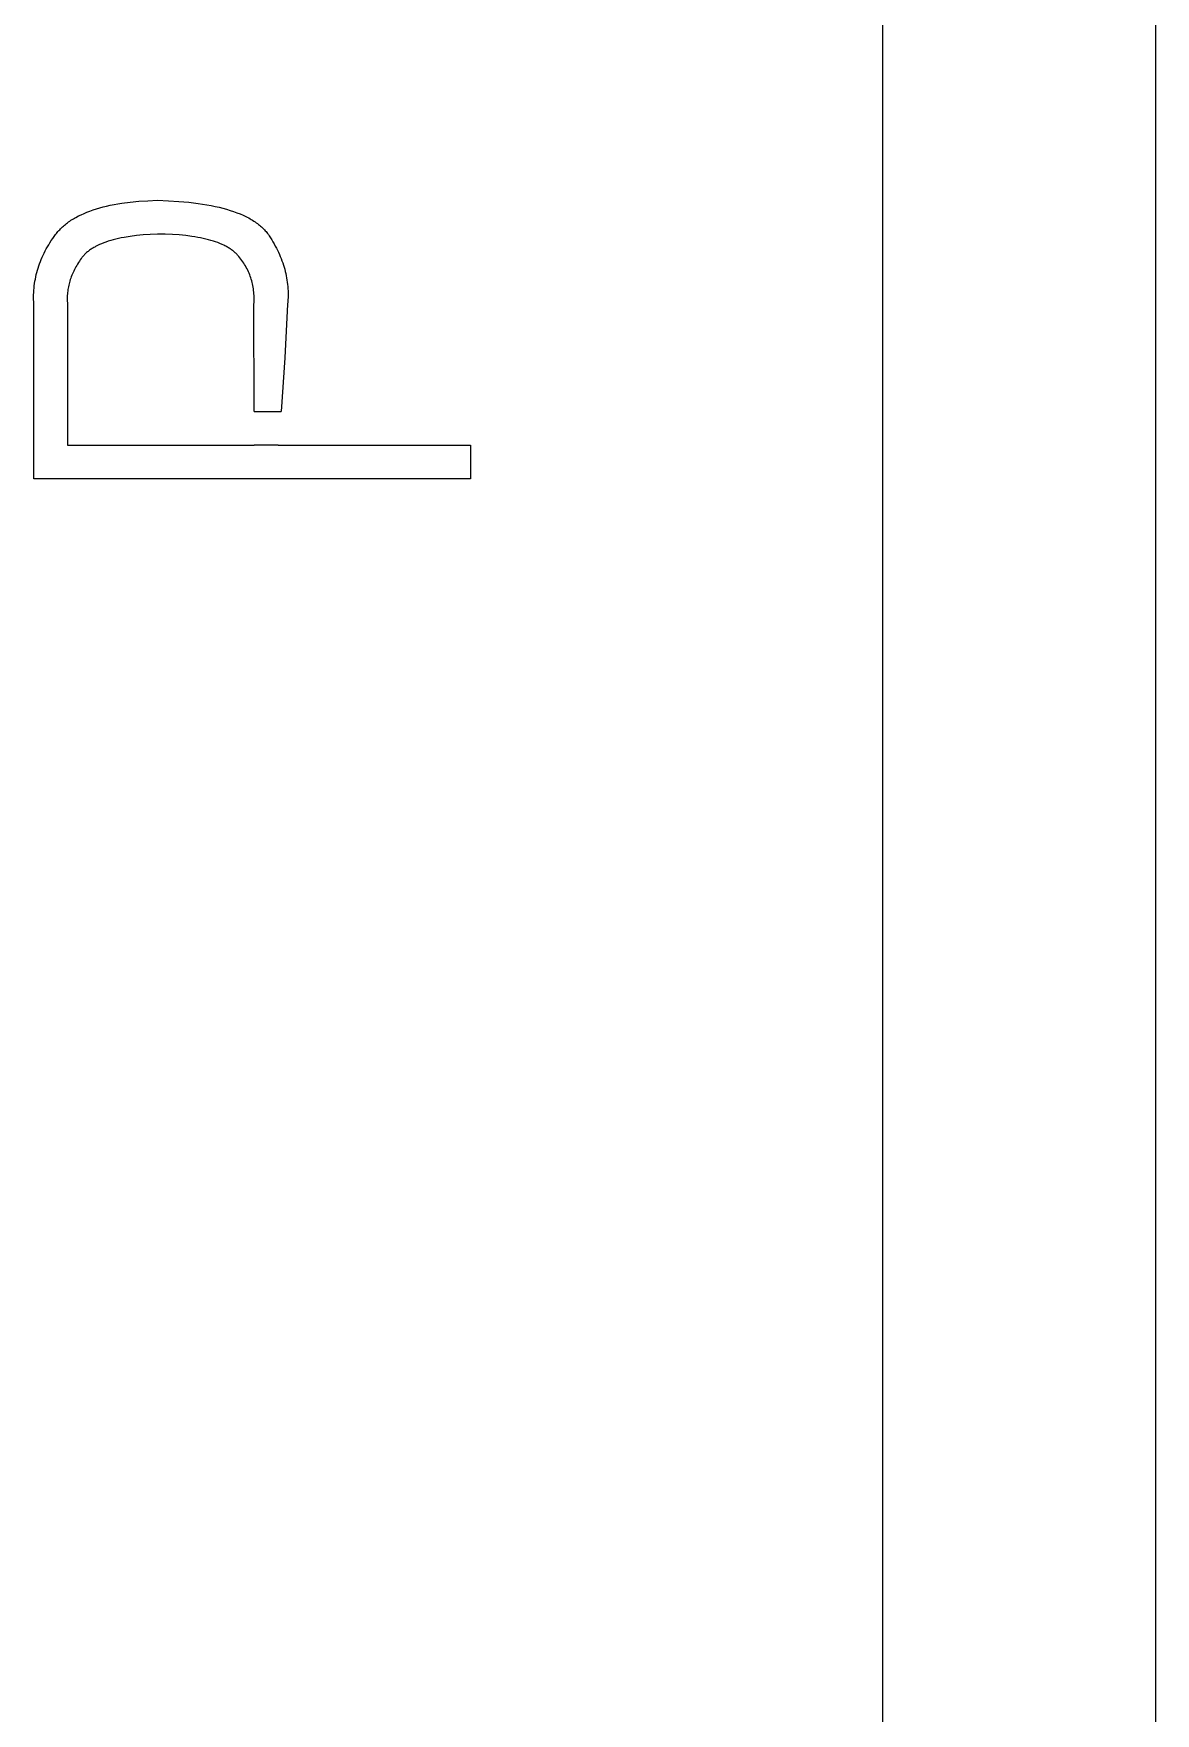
# Model space of a CAD drawing. Header units: millimetres. Extents: x -962 to 3068, y -237 to 2578.
# Drawn here: x 274.5 to 409.3, y 1383.7 to 1585.8 of the extents above; entities that cross this region are included whole.
import ezdxf

# ---------------------------------------------------------------- set-up
doc = ezdxf.new("R2010")
doc.units = ezdxf.units.MM
doc.header["$MEASUREMENT"] = 0
doc.layers.add('Domyślny', color=7, linetype='Continuous', true_color=0x000000)
doc.layers.add('Utwórz2D linie widoczne', color=7, linetype='Continuous', true_color=0x000000)

msp = doc.modelspace()

# ---------------------------------------------------------------- linework, layer by layer
at = {"layer": 'Domyślny'}
msp.add_line((376.51, 1980.8), (376.51, 1218.4), dxfattribs=at)
at = {"layer": 'Utwórz2D linie widoczne'}
for p, q in [((409.34, 1980.8), (409.34, 1218.4)), ((280.18, 1563.97), (280.52, 1564.13)), ((280.52, 1564.13), (280.87, 1564.27)), ((280.87, 1564.27), (281.23, 1564.41)), ((281.23, 1564.41), (281.61, 1564.54)), ((281.61, 1564.54), (282, 1564.67)), ((282, 1564.67), (282.4, 1564.79)), ((282.4, 1564.79), (282.81, 1564.9)), ((282.81, 1564.9), (283.24, 1565)), ((283.24, 1565), (283.68, 1565.1)), ((283.68, 1565.1), (284.13, 1565.19)), ((284.13, 1565.19), (284.6, 1565.27)), ((284.6, 1565.27), (285.08, 1565.35)), ((285.08, 1565.35), (286.07, 1565.48)), ((286.07, 1565.48), (287.11, 1565.58)), ((287.11, 1565.58), (288.21, 1565.65)), ((288.21, 1565.65), (289.35, 1565.7)), ((289.35, 1565.7), (290.67, 1565.65)), ((290.67, 1565.65), (291.92, 1565.57)), ((291.92, 1565.57), (293.11, 1565.46)), ((293.11, 1565.46), (294.23, 1565.33)), ((294.23, 1565.33), (294.77, 1565.25)), ((294.77, 1565.25), (295.29, 1565.16)), ((295.29, 1565.16), (295.8, 1565.07)), ((295.8, 1565.07), (296.29, 1564.97)), ((296.29, 1564.97), (296.76, 1564.86)), ((296.76, 1564.86), (297.22, 1564.74)), ((297.22, 1564.74), (297.66, 1564.62)), ((297.66, 1564.62), (298.09, 1564.49)), ((298.09, 1564.49), (298.5, 1564.36)), ((298.5, 1564.36), (298.9, 1564.21)), ((298.9, 1564.21), (299.28, 1564.06)), ((277.38, 1561.93), (277.48, 1562.05)), ((277.48, 1562.05), (277.59, 1562.16)), ((277.59, 1562.16), (277.7, 1562.27)), ((277.7, 1562.27), (277.81, 1562.38)), ((277.81, 1562.38), (277.92, 1562.49)), ((277.92, 1562.49), (278.04, 1562.6)), ((278.04, 1562.6), (278.16, 1562.7)), ((278.16, 1562.7), (278.28, 1562.8)), ((278.28, 1562.8), (278.41, 1562.9)), ((278.41, 1562.9), (278.54, 1563)), ((278.54, 1563), (278.67, 1563.1)), ((278.67, 1563.1), (278.81, 1563.19)), ((278.81, 1563.19), (278.95, 1563.29)), ((278.95, 1563.29), (279.09, 1563.38)), ((279.09, 1563.38), (279.24, 1563.47)), ((279.24, 1563.47), (279.38, 1563.56)), ((279.38, 1563.56), (279.54, 1563.64)), ((279.54, 1563.64), (279.85, 1563.81)), ((279.85, 1563.81), (280.18, 1563.97)), ((299.28, 1564.06), (299.64, 1563.9)), ((299.64, 1563.9), (299.99, 1563.74)), ((299.99, 1563.74), (300.15, 1563.65)), ((300.15, 1563.65), (300.32, 1563.57)), ((300.32, 1563.57), (300.48, 1563.48)), ((300.48, 1563.48), (300.63, 1563.39)), ((300.63, 1563.39), (300.79, 1563.29)), ((300.79, 1563.29), (300.94, 1563.2)), ((300.94, 1563.2), (301.08, 1563.1)), ((301.08, 1563.1), (301.22, 1563)), ((301.22, 1563), (301.36, 1562.91)), ((301.36, 1562.91), (301.49, 1562.8)), ((301.49, 1562.8), (301.62, 1562.7)), ((301.62, 1562.7), (301.74, 1562.6)), ((301.74, 1562.6), (301.86, 1562.49)), ((301.86, 1562.49), (301.98, 1562.38)), ((301.98, 1562.38), (302.09, 1562.27)), ((302.09, 1562.27), (302.2, 1562.16)), ((302.2, 1562.16), (302.3, 1562.04)), ((275.98, 1559.86), (276.12, 1560.11)), ((276.12, 1560.11), (276.27, 1560.35)), ((276.27, 1560.35), (276.42, 1560.6)), ((276.42, 1560.6), (276.58, 1560.85)), ((276.58, 1560.85), (276.75, 1561.09)), ((276.75, 1561.09), (276.92, 1561.34)), ((276.92, 1561.34), (277.1, 1561.58)), ((277.1, 1561.58), (277.19, 1561.7)), ((277.19, 1561.7), (277.28, 1561.82)), ((277.28, 1561.82), (277.38, 1561.93)), ((281.8, 1560.08), (281.69, 1560.02)), ((281.91, 1560.14), (281.8, 1560.08)), ((282.14, 1560.26), (281.91, 1560.14)), ((282.38, 1560.37), (282.14, 1560.26)), ((282.63, 1560.48), (282.38, 1560.37)), ((282.89, 1560.59), (282.63, 1560.48)), ((283.16, 1560.68), (282.89, 1560.59)), ((283.44, 1560.78), (283.16, 1560.68)), ((283.73, 1560.87), (283.44, 1560.78)), ((284.03, 1560.95), (283.73, 1560.87)), ((284.35, 1561.03), (284.03, 1560.95)), ((284.67, 1561.11), (284.35, 1561.03)), ((285, 1561.18), (284.67, 1561.11)), ((285.35, 1561.24), (285, 1561.18)), ((286.07, 1561.36), (285.35, 1561.24)), ((286.83, 1561.46), (286.07, 1561.36)), ((287.63, 1561.54), (286.83, 1561.46)), ((288.48, 1561.6), (287.63, 1561.54)), ((289.36, 1561.64), (288.48, 1561.6)), ((290.27, 1561.62), (289.36, 1561.64)), ((291.14, 1561.58), (290.27, 1561.62)), ((291.97, 1561.53), (291.14, 1561.58)), ((292.75, 1561.45), (291.97, 1561.53)), ((293.5, 1561.36), (292.75, 1561.45)), ((293.85, 1561.3), (293.5, 1561.36)), ((294.2, 1561.24), (293.85, 1561.3)), ((294.54, 1561.18), (294.2, 1561.24)), ((294.86, 1561.11), (294.54, 1561.18)), ((295.18, 1561.04), (294.86, 1561.11)), ((295.49, 1560.96), (295.18, 1561.04)), ((295.78, 1560.88), (295.49, 1560.96)), ((296.07, 1560.79), (295.78, 1560.88)), ((296.34, 1560.7), (296.07, 1560.79)), ((296.61, 1560.61), (296.34, 1560.7)), ((296.86, 1560.51), (296.61, 1560.61)), ((297.11, 1560.4), (296.86, 1560.51)), ((297.34, 1560.29), (297.11, 1560.4)), ((297.45, 1560.23), (297.34, 1560.29)), ((297.57, 1560.18), (297.45, 1560.23)), ((297.67, 1560.12), (297.57, 1560.18)), ((297.78, 1560.06), (297.67, 1560.12)), ((297.88, 1559.99), (297.78, 1560.06)), ((302.3, 1562.04), (302.4, 1561.93)), ((302.4, 1561.93), (302.5, 1561.81)), ((302.5, 1561.81), (302.59, 1561.69)), ((302.59, 1561.69), (302.68, 1561.57)), ((302.68, 1561.57), (302.77, 1561.44)), ((302.77, 1561.44), (302.93, 1561.2)), ((302.93, 1561.2), (303.09, 1560.95)), ((303.09, 1560.95), (303.24, 1560.7)), ((303.24, 1560.7), (303.38, 1560.45)), ((303.38, 1560.45), (303.52, 1560.2)), ((303.52, 1560.2), (303.65, 1559.94)), ((275.08, 1557.81), (275.17, 1558.07)), ((275.17, 1558.07), (275.27, 1558.33)), ((275.27, 1558.33), (275.37, 1558.59)), ((275.37, 1558.59), (275.48, 1558.84)), ((275.48, 1558.84), (275.6, 1559.1)), ((275.6, 1559.1), (275.72, 1559.35)), ((275.72, 1559.35), (275.85, 1559.6)), ((275.85, 1559.6), (275.98, 1559.86)), ((279.74, 1558.03), (279.64, 1557.87)), ((279.85, 1558.2), (279.74, 1558.03)), ((279.96, 1558.37), (279.85, 1558.2)), ((280.07, 1558.54), (279.96, 1558.37)), ((280.19, 1558.71), (280.07, 1558.54)), ((280.25, 1558.79), (280.19, 1558.71)), ((280.31, 1558.87), (280.25, 1558.79)), ((280.38, 1558.95), (280.31, 1558.87)), ((280.45, 1559.03), (280.38, 1558.95)), ((280.52, 1559.11), (280.45, 1559.03)), ((280.59, 1559.19), (280.52, 1559.11)), ((280.67, 1559.26), (280.59, 1559.19)), ((280.75, 1559.34), (280.67, 1559.26)), ((280.83, 1559.41), (280.75, 1559.34)), ((280.92, 1559.48), (280.83, 1559.41)), ((281, 1559.55), (280.92, 1559.48)), ((281.09, 1559.62), (281, 1559.55)), ((281.19, 1559.69), (281.09, 1559.62)), ((281.28, 1559.76), (281.19, 1559.69)), ((281.38, 1559.83), (281.28, 1559.76)), ((281.48, 1559.89), (281.38, 1559.83)), ((281.58, 1559.96), (281.48, 1559.89)), ((281.69, 1560.02), (281.58, 1559.96)), ((297.98, 1559.93), (297.88, 1559.99)), ((298.08, 1559.87), (297.98, 1559.93)), ((298.18, 1559.8), (298.08, 1559.87)), ((298.27, 1559.74), (298.18, 1559.8)), ((298.36, 1559.67), (298.27, 1559.74)), ((298.45, 1559.6), (298.36, 1559.67)), ((298.53, 1559.53), (298.45, 1559.6)), ((298.61, 1559.46), (298.53, 1559.53)), ((298.69, 1559.39), (298.61, 1559.46)), ((298.77, 1559.32), (298.69, 1559.39)), ((298.85, 1559.24), (298.77, 1559.32)), ((298.92, 1559.17), (298.85, 1559.24)), ((298.99, 1559.09), (298.92, 1559.17)), ((299.12, 1558.93), (298.99, 1559.09)), ((299.25, 1558.78), (299.12, 1558.93)), ((299.38, 1558.62), (299.25, 1558.78)), ((299.5, 1558.46), (299.38, 1558.62)), ((299.61, 1558.29), (299.5, 1558.46)), ((299.72, 1558.13), (299.61, 1558.29)), ((299.83, 1557.96), (299.72, 1558.13)), ((303.65, 1559.94), (303.78, 1559.69)), ((303.78, 1559.69), (303.9, 1559.44)), ((303.9, 1559.44), (304.01, 1559.19)), ((304.01, 1559.19), (304.12, 1558.93)), ((304.12, 1558.93), (304.23, 1558.68)), ((304.23, 1558.68), (304.32, 1558.42)), ((304.32, 1558.42), (304.41, 1558.17)), ((304.41, 1558.17), (304.5, 1557.91)), ((274.62, 1555.96), (274.67, 1556.22)), ((274.67, 1556.22), (274.72, 1556.49)), ((274.72, 1556.49), (274.78, 1556.76)), ((274.78, 1556.76), (274.85, 1557.02)), ((274.85, 1557.02), (274.92, 1557.29)), ((274.92, 1557.29), (275, 1557.55)), ((275, 1557.55), (275.08, 1557.81)), ((278.82, 1555.99), (278.77, 1555.82)), ((278.87, 1556.16), (278.82, 1555.99)), ((278.93, 1556.33), (278.87, 1556.16)), ((278.99, 1556.51), (278.93, 1556.33)), ((279.06, 1556.68), (278.99, 1556.51)), ((279.13, 1556.85), (279.06, 1556.68)), ((279.2, 1557.02), (279.13, 1556.85)), ((279.28, 1557.19), (279.2, 1557.02)), ((279.37, 1557.36), (279.28, 1557.19)), ((279.45, 1557.53), (279.37, 1557.36)), ((279.55, 1557.7), (279.45, 1557.53)), ((279.64, 1557.87), (279.55, 1557.7)), ((299.93, 1557.8), (299.83, 1557.96)), ((300.03, 1557.63), (299.93, 1557.8)), ((300.12, 1557.45), (300.03, 1557.63)), ((300.21, 1557.28), (300.12, 1557.45)), ((300.29, 1557.1), (300.21, 1557.28)), ((300.37, 1556.93), (300.29, 1557.1)), ((300.44, 1556.75), (300.37, 1556.93)), ((300.51, 1556.57), (300.44, 1556.75)), ((300.57, 1556.38), (300.51, 1556.57)), ((300.63, 1556.2), (300.57, 1556.38)), ((300.68, 1556.01), (300.63, 1556.2)), ((300.73, 1555.82), (300.68, 1556.01)), ((304.5, 1557.91), (304.58, 1557.66)), ((304.58, 1557.66), (304.65, 1557.4)), ((304.65, 1557.4), (304.72, 1557.14)), ((304.72, 1557.14), (304.78, 1556.88)), ((304.78, 1556.88), (304.83, 1556.62)), ((304.83, 1556.62), (304.88, 1556.36)), ((304.88, 1556.36), (304.92, 1556.1)), ((304.92, 1556.1), (304.96, 1555.84)), ((274.46, 1554.32), (274.47, 1554.59)), ((274.46, 1554.04), (274.46, 1554.32)), ((274.46, 1553.76), (274.46, 1554.04)), ((274.47, 1554.59), (274.49, 1554.87)), ((274.49, 1554.87), (274.51, 1555.14)), ((274.51, 1555.14), (274.54, 1555.41)), ((274.54, 1555.41), (274.58, 1555.69)), ((274.58, 1555.69), (274.62, 1555.96)), ((278.51, 1554.25), (278.5, 1554.08)), ((278.5, 1554.08), (278.5, 1553.9)), ((278.52, 1554.43), (278.51, 1554.25)), ((278.54, 1554.6), (278.52, 1554.43)), ((278.56, 1554.78), (278.54, 1554.6)), ((278.58, 1554.95), (278.56, 1554.78)), ((278.61, 1555.13), (278.58, 1554.95)), ((278.64, 1555.3), (278.61, 1555.13)), ((278.68, 1555.47), (278.64, 1555.3)), ((278.72, 1555.65), (278.68, 1555.47)), ((278.77, 1555.82), (278.72, 1555.65)), ((300.78, 1555.63), (300.73, 1555.82)), ((300.82, 1555.44), (300.78, 1555.63)), ((300.85, 1555.24), (300.82, 1555.44)), ((300.88, 1555.05), (300.85, 1555.24)), ((300.91, 1554.85), (300.88, 1555.05)), ((300.93, 1554.65), (300.91, 1554.85)), ((300.95, 1554.45), (300.93, 1554.65)), ((300.96, 1554.24), (300.95, 1554.45)), ((300.96, 1554.04), (300.96, 1554.24)), ((300.97, 1553.83), (300.96, 1554.04)), ((304.96, 1555.84), (304.99, 1555.58)), ((304.99, 1555.58), (305.02, 1555.32)), ((305.02, 1555.32), (305.03, 1555.05)), ((305.03, 1555.05), (305.05, 1554.79)), ((305.05, 1554), (305.04, 1553.73)), ((305.05, 1554.79), (305.05, 1554.53)), ((305.05, 1554.53), (305.05, 1554.26)), ((305.05, 1554.26), (305.05, 1554)), ((274.47, 1553.48), (274.46, 1553.76)), ((274.48, 1553.2), (274.47, 1553.48)), ((274.48, 1532.2), (274.48, 1553.2)), ((278.5, 1553.9), (278.5, 1553.73)), ((278.5, 1553.73), (278.51, 1553.55)), ((278.51, 1553.55), (278.52, 1553.38)), ((278.52, 1553.38), (278.53, 1553.2)), ((278.53, 1553.2), (278.53, 1536.25)), ((300.94, 1553.2), (300.96, 1553.41)), ((300.96, 1540.3), (300.94, 1553.2)), ((300.96, 1553.62), (300.97, 1553.83)), ((300.96, 1553.41), (300.96, 1553.62)), ((305, 1553.2), (304.68, 1546.75)), ((305.02, 1553.47), (305, 1553.2)), ((305.04, 1553.73), (305.02, 1553.47)), ((304.68, 1546.75), (304.24, 1540.3)), ((300.96, 1540.3), (304.24, 1540.3)), ((278.53, 1536.25), (284.94, 1536.25)), ((284.94, 1536.25), (300.96, 1536.25)), ((303.86, 1536.25), (300.96, 1536.25)), ((303.86, 1536.25), (326.99, 1536.25)), ((326.99, 1536.25), (326.99, 1532.2)), ((326.99, 1532.2), (274.48, 1532.2))]:
    msp.add_line(p, q, dxfattribs=at)

doc.saveas('drawing.dxf')
